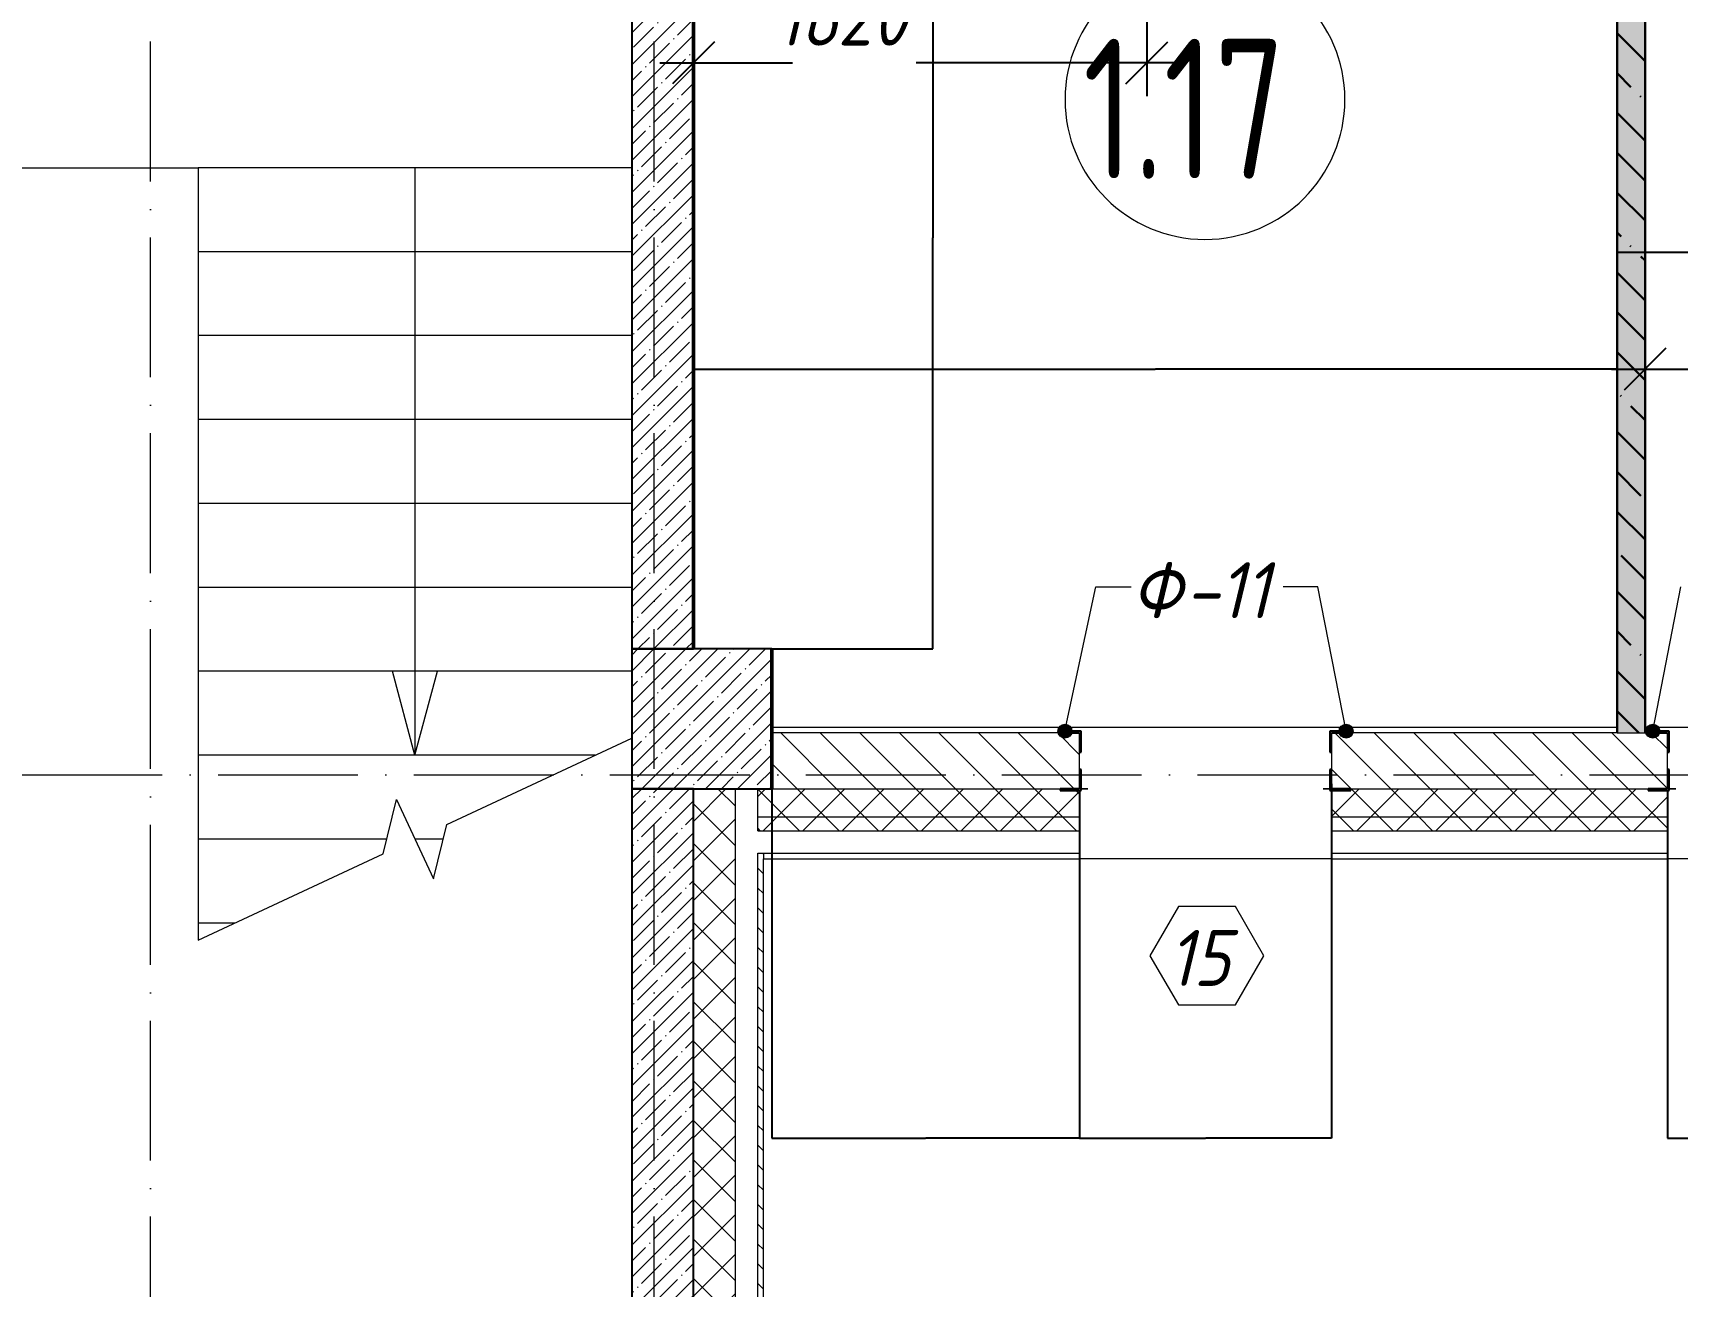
# Model space of a CAD drawing. Header units: millimetres. Extents: x 12986 to 523328, y -9759 to 30092.
# Drawn here: x 135336 to 141212, y 1772 to 6252 of the extents above; entities that cross this region are included whole.
import ezdxf

# ---------------------------------------------------------------- set-up
doc = ezdxf.new("R2010")
doc.units = ezdxf.units.MM
doc.linetypes.add('50_200_ШТРИХ_1Т_ш5_п1_п1_', pattern=[700, 500, -100, 0, -100])
for name, color, linetype, lineweight in [('0) ПГП', 1, 'Continuous', 30), ('4) ПГП красный расчет', 12, 'Continuous', 30), ('A-ANNO-DIMS', 7, 'Continuous', 9), ('A-AREA-IDEN', 7, 'Continuous', 9), ('A-DETL-1', 7, 'Continuous', 50), ('A-FLOR', 7, 'Continuous', 9), ('A-GENM-1', 7, 'Continuous', 25), ('A-GENM-IDEN', 7, 'Continuous', 9), ('A-GLAZ-IDEN', 7, 'Continuous', 9), ('A-WALL', 7, 'Continuous', 5), ('A-WALL-1', 7, 'Continuous', 25), ('A-WALL-8', 7, 'Continuous', 9), ('A-WALL-FNSH-1', 7, 'Continuous', 9), ('A-WALL-PATT-1', 7, 'Continuous', 5), ('I-WALL', 7, 'Continuous', 5), ('S-COLS-1', 7, 'Continuous', 5), ('S-COLS-2', 7, 'Continuous', 25), ('S-STRS-1', 7, 'Continuous', 9), ('S-STRS-ANNO', 7, 'Continuous', 5), ('S-STRS-MBND', 7, 'Continuous', 9), ('Оси-2', 7, '50_200_ШТРИХ_1Т_ш5_п1_п1_', 9)]:
    doc.layers.add(name, color=color, linetype=linetype, lineweight=lineweight)
for name, color, linetype, lineweight, true_color in [('A-WALL-2', 7, 'Continuous', 13, 0x000000), ('A-WALL-3', 7, 'Continuous', 5, 0x000000), ('A-WALL-9', 7, 'Continuous', 5, 0x0070df), ('A-WALL-PATT-2', 7, 'Continuous', 5, 0xce0000)]:
    doc.layers.add(name, color=color, linetype=linetype, lineweight=lineweight, true_color=true_color)
doc.styles.add('ISOCPEUR_I_3', font='isocpeui.ttf', dxfattribs={"width": 0.9, "height": 200})
doc.styles.add('СПДС', font='ГОСТ тип А.ttf', dxfattribs={"width": 0.9})
doc.dimstyles.new('ISO-2_0_0_9К_СРЕДНИЙ_1', dxfattribs={"dimscale": 304.8, "dimtxt": 199.196235, "dimasz": 0.492126, "dimexe": 0.393701, "dimexo": 0, "dimgap": 0, "dimtad": 1, "dimdec": 0, "dimzin": 0, "dimdsep": 46, "dimtxsty": 'ISOCPEUR_I_3', "dimblk1": 'OBLIQUE', "dimblk2": 'OBLIQUE', "dimsah": 1, "dimcen": 0.09, "dimdle": 0.393701, "dimazin": 0, "dimtfac": 1, "dimtdec": 4, "dimtix": 1, "dimtmove": 2, "dimatfit": 3, "dimfxl": 1, "dimtvp": 1, "dimtolj": 1, "dimtzin": 0, "dimarcsym": 2})
doc.dimstyles.get("Standard").update_dxf_attribs({"dimtxt": 0.18, "dimasz": 0.18, "dimexe": 0.18, "dimexo": 0.0625, "dimgap": 0.09, "dimtad": 0, "dimtih": 1, "dimtoh": 1, "dimdec": 4, "dimzin": 0, "dimdsep": 46, "dimtxsty": 'Standard', "dimcen": 0.09, "dimadec": 0, "dimazin": 0, "dimtfac": 1, "dimtdec": 4, "dimtofl": 0, "dimtmove": 0, "dimatfit": 3, "dimfxl": 1, "dimtolj": 1, "dimtzin": 0, "dimarcsym": 0})
pattern_1 = [(45, (61996.89, 0), (-57.02463, 57.02463), []), (45, (62053.92, 0), (-57.02463, 57.02463), [100.806, -20.161, 3.353, -16.808])]
pattern_2 = [(45, (61996.89, 0), (-70.71068, 70.71068), []), (135, (61996.89, 0), (-70.71068, -70.71068), [])]

# ---------------------------------------------------------------- blocks, each defined once
blk = doc.blocks.new('Фахверк_СКБ_Уголок - Ф-11_200х2500 h-26914047-АР1_Кладочный план 1 этажа')
at = {"layer": 'A-GENM-1'}
for p, q in [((200, 156), (125, 156)), ((125, 156), (125, 81)), ((131, 81), (131, 150)), ((131, 150), (200, 150)), ((200, 150), (200, 156)), ((125, 81), (131, 81)), ((131, 19), (125, 19)), ((125, 19), (125, -56)), ((131, -50), (131, 19)), ((125, -56), (200, -56)), ((200, -50), (131, -50)), ((200, -56), (200, -50))]:
    blk.add_line(p, q, dxfattribs=at)
blk = doc.blocks.new('AAR_СКБ_Марка_Окна_Перемычка и проем - Марка проема-25443838-АР1_Кладочный план 1 этажа')
at = {"layer": 'A-GLAZ-IDEN'}
for p, q in [((-0.968, -0.984), (-1.986, -2.747)), ((1.067, -0.984), (-0.968, -0.984)), ((2.085, -2.747), (1.067, -0.984)), ((-1.986, -2.747), (-0.968, -4.509)), ((1.067, -4.509), (2.085, -2.747)), ((-0.968, -4.509), (1.067, -4.509))]:
    blk.add_line(p, q, dxfattribs=at)
blk = doc.blocks.new('DIMBLOCK333-АР1_Кладочный план 1 этажа')
at = {"layer": 'A-ANNO-DIMS', "color": 0, "lineweight": -2, "transparency": 16777216}
for p, q in [((141177.4, 3546.9), (141177.4, 2300.6)), ((142077.4, 3568.2), (142077.4, 2300.6)), ((141177.5, 2300.8), (141626.7, 2300.8)), ((142077.2, 2300.8), (141628, 2300.8))]:
    blk.add_line(p, q, dxfattribs=at)
at = {"layer": 'A-ANNO-DIMS', "color": 0, "transparency": 16777216}
for points in [[(141177.5, 2300.8), (141177.5, 2300.8), (141177.4, 2300.8)], [(142077.2, 2300.8), (142077.2, 2300.8), (142077.4, 2300.8)]]:
    blk.add_solid(points, dxfattribs=at)
at = {"layer": 'Defpoints', "color": 0, "transparency": 16777216}
for p in [(141177.4, 3547), (142077.4, 3568.3), (142077.4, 2300.8)]:
    blk.add_point(p, dxfattribs=at)
at = {"layer": 'A-ANNO-DIMS', "color": 0, "transparency": 16777216, "insert": (141627.4, 2300.8), "char_height": 0.18, "width": 455.087, "attachment_point": 5}
blk.add_mtext('\\A1;900.0000', dxfattribs=at)
blk = doc.blocks.new('DIMBLOCK335-АР1_Кладочный план 1 этажа')
at = {"layer": 'A-ANNO-DIMS', "color": 0, "lineweight": -2, "transparency": 16777216}
for p, q in [((137976.9, 3549.9), (137976.9, 2300.6)), ((139076.9, 3546.9), (139076.9, 2300.6)), ((137977.1, 2300.8), (138526.2, 2300.8)), ((139076.7, 2300.8), (138527.6, 2300.8))]:
    blk.add_line(p, q, dxfattribs=at)
at = {"layer": 'A-ANNO-DIMS', "color": 0, "transparency": 16777216}
for points in [[(137977.1, 2300.8), (137977.1, 2300.8), (137976.9, 2300.8)], [(139076.7, 2300.8), (139076.7, 2300.8), (139076.9, 2300.8)]]:
    blk.add_solid(points, dxfattribs=at)
at = {"layer": 'Defpoints', "color": 0, "transparency": 16777216}
for p in [(137976.9, 3550), (139076.9, 3547), (139076.9, 2300.8)]:
    blk.add_point(p, dxfattribs=at)
at = {"layer": 'A-ANNO-DIMS', "color": 0, "transparency": 16777216, "insert": (138526.9, 2300.8), "char_height": 0.18, "width": 514.846, "attachment_point": 5}
blk.add_mtext('\\A1;1100.0000', dxfattribs=at)
blk = doc.blocks.new('DIMBLOCK336-АР1_Кладочный план 1 этажа')
at = {"layer": 'A-ANNO-DIMS', "color": 0, "lineweight": -2, "transparency": 16777216}
for p, q in [((139076.9, 3546.9), (139076.9, 2300.6)), ((139976.9, 3568.2), (139976.9, 2300.6)), ((139077.1, 2300.8), (139526.3, 2300.8)), ((139976.7, 2300.8), (139527.5, 2300.8))]:
    blk.add_line(p, q, dxfattribs=at)
at = {"layer": 'A-ANNO-DIMS', "color": 0, "transparency": 16777216}
for points in [[(139077.1, 2300.8), (139077.1, 2300.8), (139076.9, 2300.8)], [(139976.7, 2300.8), (139976.7, 2300.8), (139976.9, 2300.8)]]:
    blk.add_solid(points, dxfattribs=at)
at = {"layer": 'Defpoints', "color": 0, "transparency": 16777216}
for p in [(139076.9, 3547), (139976.9, 3568.3), (139976.9, 2300.8)]:
    blk.add_point(p, dxfattribs=at)
at = {"layer": 'A-ANNO-DIMS', "color": 0, "transparency": 16777216, "insert": (139526.9, 2300.8), "char_height": 0.18, "width": 455.087, "attachment_point": 5}
blk.add_mtext('\\A1;900.0000', dxfattribs=at)
blk = doc.blocks.new('DIMBLOCK548-АР1_Кладочный план 1 этажа')
at = {"layer": 'A-ANNO-DIMS', "color": 0, "lineweight": -2, "transparency": 16777216}
for p, q in [((137696.9, 5156.3), (137696.9, 5050.1)), ((140997.4, 5156.3), (140997.4, 5050.1)), ((137697.1, 5050.3), (139346.4, 5050.3)), ((140997.2, 5050.3), (139347.9, 5050.3))]:
    blk.add_line(p, q, dxfattribs=at)
at = {"layer": 'A-ANNO-DIMS', "color": 0, "transparency": 16777216}
for points in [[(137697.1, 5050.3), (137697.1, 5050.2), (137696.9, 5050.3)], [(140997.2, 5050.3), (140997.2, 5050.2), (140997.4, 5050.3)]]:
    blk.add_solid(points, dxfattribs=at)
at = {"layer": 'Defpoints', "color": 0, "transparency": 16777216}
for p in [(137696.9, 5156.3), (140997.4, 5156.3), (140997.4, 5050.3)]:
    blk.add_point(p, dxfattribs=at)
at = {"layer": 'A-ANNO-DIMS', "color": 0, "transparency": 16777216, "insert": (139347.1, 5050.3), "char_height": 0.18, "width": 606.782, "attachment_point": 5}
blk.add_mtext('\\A1;3300.4755', dxfattribs=at)
blk = doc.blocks.new('DIMBLOCK549-АР1_Кладочный план 1 этажа')
at = {"layer": 'A-ANNO-DIMS', "color": 0, "lineweight": -2, "transparency": 16777216}
for p, q in [((140997.4, 5156.4), (140997.4, 5468.7)), ((140997.5, 5468.5), (141097.2, 5468.5)), ((141097.4, 5156.4), (141097.4, 5468.7)), ((141097.4, 5468.5), (141535.8, 5468.5))]:
    blk.add_line(p, q, dxfattribs=at)
at = {"layer": 'A-ANNO-DIMS', "color": 0, "transparency": 16777216}
for points in [[(140997.5, 5468.5), (140997.5, 5468.5), (140997.4, 5468.5)], [(141097.2, 5468.5), (141097.2, 5468.5), (141097.4, 5468.5)]]:
    blk.add_solid(points, dxfattribs=at)
at = {"layer": 'Defpoints', "color": 0, "transparency": 16777216}
for p in [(141097.4, 5468.5), (140997.4, 5156.3), (141097.4, 5156.3)]:
    blk.add_point(p, dxfattribs=at)
at = {"layer": 'A-ANNO-DIMS', "color": 0, "transparency": 16777216, "insert": (141331.8, 5468.6), "char_height": 0.18, "width": 409.118, "attachment_point": 1, "line_spacing_factor": 1.149209}
blk.add_mtext('\\A1;100.0000', dxfattribs=at)
blk = doc.blocks.new('_Oblique')
at = {"color": 0, "linetype": 'ByBlock', "lineweight": -2}
blk.add_line((-0.5, -0.5), (0.5, 0.5), dxfattribs=at)
blk = doc.blocks.new('DIMBLOCK550-АР1_Кладочный план 1 этажа')
at = {"layer": 'A-ANNO-DIMS', "color": 0, "lineweight": -2, "transparency": 16777216}
for p, q in [((141097.4, 5156.3), (141097.4, 4930.3)), ((143726.9, 5156.3), (143726.9, 4930.3)), ((140977.4, 5050.3), (142052.5, 5050.3)), ((143846.9, 5050.3), (142565.4, 5050.3))]:
    blk.add_line(p, q, dxfattribs=at)
at = {"layer": 'Defpoints', "color": 0, "transparency": 16777216}
for p in [(141097.4, 5156.3), (143726.9, 5156.3), (143726.9, 5050.3)]:
    blk.add_point(p, dxfattribs=at)
at = {"layer": 'A-ANNO-DIMS', "color": 0, "lineweight": -2, "transparency": 16777216, "xscale": 150, "yscale": 150, "zscale": 150, "rotation": 180}
blk.add_blockref('_Oblique', (141097.4, 5050.3), dxfattribs=at)
at = {"layer": 'A-ANNO-DIMS', "color": 0, "lineweight": -2, "transparency": 16777216, "xscale": 150, "yscale": 150, "zscale": 150}
blk.add_blockref('_Oblique', (143726.9, 5050.3), dxfattribs=at)
at = {"layer": 'A-ANNO-DIMS', "color": 0, "transparency": 16777216, "insert": (142005.6, 5311.6), "char_height": 200, "width": 606.782, "attachment_point": 1, "line_spacing_factor": 1.149209, "style": 'ISOCPEUR_I_3'}
blk.add_mtext('\\A1;2630', dxfattribs=at)
blk = doc.blocks.new('DIMBLOCK552-АР1_Кладочный план 1 этажа')
at = {"layer": 'A-ANNO-DIMS', "color": 0, "lineweight": -2, "transparency": 16777216}
for p, q in [((137696.9, 7900), (137696.9, 6025.8)), ((139316.9, 6987), (139316.9, 6025.8)), ((137576.9, 6145.8), (138050.6, 6145.8)), ((139436.9, 6145.8), (138492.9, 6145.8))]:
    blk.add_line(p, q, dxfattribs=at)
at = {"layer": 'Defpoints', "color": 0, "transparency": 16777216}
for p in [(137696.9, 7900), (139316.9, 6987), (139316.9, 6145.8)]:
    blk.add_point(p, dxfattribs=at)
at = {"layer": 'A-ANNO-DIMS', "color": 0, "lineweight": -2, "transparency": 16777216, "xscale": 150, "yscale": 150, "zscale": 150, "rotation": 180}
blk.add_blockref('_Oblique', (137696.9, 6145.8), dxfattribs=at)
at = {"layer": 'A-ANNO-DIMS', "color": 0, "lineweight": -2, "transparency": 16777216, "xscale": 150, "yscale": 150, "zscale": 150}
blk.add_blockref('_Oblique', (139316.9, 6145.8), dxfattribs=at)
at = {"layer": 'A-ANNO-DIMS', "color": 0, "transparency": 16777216, "insert": (137991.3, 6407.1), "char_height": 200, "width": 560.814, "attachment_point": 1, "line_spacing_factor": 1.149209, "style": 'ISOCPEUR_I_3'}
blk.add_mtext('\\A1;1620', dxfattribs=at)
blk = doc.blocks.new('DIMBLOCK561-АР1_Кладочный план 1 этажа')
at = {"layer": 'A-ANNO-DIMS', "color": 0, "lineweight": -2, "transparency": 16777216}
for p, q in [((138446, 6990), (138552.2, 6990)), ((138552, 6989.8), (138552, 5520.2)), ((138552, 4050.2), (138552, 5519.8)), ((137977, 4050), (138552.2, 4050))]:
    blk.add_line(p, q, dxfattribs=at)
at = {"layer": 'A-ANNO-DIMS', "color": 0, "transparency": 16777216}
for points in [[(138552, 6989.8), (138552, 6989.8), (138552, 6990)], [(138552, 4050.2), (138552, 4050.2), (138552, 4050)]]:
    blk.add_solid(points, dxfattribs=at)
at = {"layer": 'Defpoints', "color": 0, "transparency": 16777216}
for p in [(138445.9, 6990), (138552, 6990), (137976.9, 4050)]:
    blk.add_point(p, dxfattribs=at)
at = {"layer": 'A-ANNO-DIMS', "color": 0, "transparency": 16777216, "insert": (138552, 5520), "char_height": 0.18, "width": 625.17, "attachment_point": 5}
blk.add_mtext('\\A1;2940.0000', dxfattribs=at)
blk = doc.blocks.new('Марка_Помещения - Номер-25198446-Объем проектирования 1 этажа')
at = {"layer": 'A-AREA-IDEN'}
for start, end in [(360, 180), (180, 360)]:
    blk.add_arc((0, 0), 2.5, start, end, dxfattribs=at)

msp = doc.modelspace()

# ---------------------------------------------------------------- hatches: boundary and pattern name
at = {"layer": '0) ПГП'}
h = msp.add_hatch(dxfattribs=at)
h.set_pattern_fill('FP_16', color=256, style=0, pattern_type=2)
h.set_pattern_definition([(50, (61996.893, 0), (72.873764, -6.37607), [7.62, -83.82]), (355, (61996.89, 0), (-14.09699, 76.422444), [6.096, -67.056]), (100.451, (62002.966, -0.53), (58.776964, 70.04687), [6.476, -71.236]), (46.184, (61996.89, 20.32), (108.43142, -16.81745), [11.43, -125.73]), (96.636, (62005.93, 18.92), (94.961, 98.97089), [9.714, -106.854]), (351.184, (61996.89, 20.32), (94.96227, 98.97018), [9.144, -100.584]), (21, (62007.053, 15.24), (60.64565, -40.906537), [7.62, -83.82]), (326, (62007.05, 15.24), (24.72083, 73.67493), [6.096, -67.056]), (71.451, (62012.11, 11.83), (85.36689, 32.768737), [6.476, -71.236]), (37.5, (61996.893, 0), (1.235525, 33.8224325), [3.353, -62.89, 3.353, -64.719, -67.31]), (37.5, (61996.893, 0), (1.235525, 33.8224325), [-134.315, 3.353, -63.957]), (7.5, (61996.893, 0), (26.728146, 40.07255), [3.353, -35.458, 3.353, -61.366, -25.654]), (7.5, (61996.893, 0), (26.728146, 40.07255), [-103.53, 3.353, -22.301]), (327.5, (61974.236, 0), (54.2363175, -2.292117), [3.353, -22.047, 3.353, -75.895, -105.156]), (327.5, (61974.236, 0), (54.2363175, -2.292117), [-104.648, 3.353, -101.803]), (317.5, (61964.076, 0), (59.25158, 10.17014), [3.353, -29.667, 3.353, -49.276, -74.676]), (317.5, (61964.076, 0), (59.25158, 10.17014), [-85.649, 3.353, -71.323])])
h.paths.add_polyline_path([(140997.36882, 3749.99989), (141097.36882, 3749.99989), (141097.36882, 9100.42021), (140997.36882, 9100.42021), (140997.36882, 4432.17218)], flags=0)
h = msp.add_hatch(dxfattribs=at)
h.set_pattern_fill('FP_17', color=256, style=0, pattern_type=2)
h.set_pattern_definition([(135, (61996.9, 0), (-142.5612, -142.5612), []), (135, (62139.46, 0), (-142.5612, -142.5612), [252.016, -50.403, 3.353, -47.05])])
h.paths.add_polyline_path([(140997.36882, 3749.99989), (141097.36882, 3749.99989), (141097.36882, 9100.42021), (140997.36882, 9100.42021), (140997.36882, 4432.17218)], flags=0)
at = {"layer": 'A-GENM-IDEN'}
h = msp.add_hatch(color=256, dxfattribs=at)
edge = h.paths.add_edge_path(flags=0)
edge.add_arc((139024.55994, 3755.99989), 25, 0, 360)
h = msp.add_hatch(color=256, dxfattribs=at)
edge = h.paths.add_edge_path(flags=0)
edge.add_arc((140029.22661, 3755.99989), 25, 0, 360)
h = msp.add_hatch(color=256, dxfattribs=at)
edge = h.paths.add_edge_path(flags=0)
edge.add_arc((141125.03552, 3755.99989), 25, 0, 360)
at = {"layer": 'A-WALL-PATT-1'}
h = msp.add_hatch(dxfattribs=at)
h.set_pattern_fill('FP_1', color=256, style=0, pattern_type=2)
h.set_pattern_definition(pattern_1)
h.paths.add_polyline_path([(137600.16484, 4050), (137696.89328, 4050), (137696.89328, 7680), (137476.89328, 7680), (137476.89328, 4050)], flags=0)
h = msp.add_hatch(dxfattribs=at)
h.set_pattern_fill('FP_1', color=256, style=0, pattern_type=2)
h.set_pattern_definition(pattern_1)
h.paths.add_polyline_path([(137476.89328, -100), (137696.89328, -100), (137696.89328, 3549.99989), (137476.89328, 3549.99989), (137476.89328, 120)], flags=0)
h = msp.add_hatch(dxfattribs=at)
h.set_pattern_fill('FP_2', color=256, style=0, pattern_type=2)
h.set_pattern_definition(pattern_2)
h.paths.add_polyline_path([(137846.89328, -250), (137846.89328, 3549.99989), (137696.89328, 3549.99989), (137696.89328, -250)], flags=0)
h = msp.add_hatch(dxfattribs=at)
h.set_pattern_fill('FP_2', color=256, style=0, pattern_type=2)
h.set_pattern_definition(pattern_2)
h.paths.add_polyline_path([(146796.89328, 3449.99989), (146796.89328, 3549.99989), (146165.8933, 3549.99989), (146165.8933, 3543.99989), (146096.8933, 3543.99989), (146096.8933, 3449.99989), (146793.75859, 3449.99989)], flags=0)
h.paths.add_polyline_path([(139076.89328, 3449.99989), (139076.37154, 3543.99989), (139007.89328, 3543.99989), (139007.89328, 3549.99989), (137926.89328, 3549.99989), (137926.89328, 3449.99989), (139007.89328, 3449.99989)], flags=0)
h.paths.add_polyline_path([(139976.89328, 3449.99989), (141177.36886, 3449.99989), (141176.84712, 3543.99989), (141108.36886, 3544.25216), (141108.36886, 3549.99989), (140045.89328, 3549.99989), (140045.89328, 3543.99989), (139976.89328, 3543.99989)], flags=0)
h.paths.add_polyline_path([(142077.36886, 3449.99989), (143996.8933, 3449.99989), (143996.37156, 3543.99989), (143927.8933, 3543.99989), (143927.8933, 3549.99989), (142146.36886, 3549.99989), (142146.36886, 3543.99989), (142077.36886, 3543.99989)], flags=0)
h = msp.add_hatch(dxfattribs=at)
h.set_pattern_fill('FP_2', color=256, style=0, pattern_type=2)
h.set_pattern_definition(pattern_2)
h.paths.add_polyline_path([(141177.36886, 3399.99989), (141177.36886, 3449.99989), (139976.89328, 3449.99989), (139976.89328, 3399.99989), (140664.69609, 3399.99989)], flags=0)
h.paths.add_polyline_path([(146846.89328, 3399.99989), (146846.89328, 3449.99989), (146096.8933, 3449.99989), (146096.8933, 3399.99989), (146793.75859, 3399.99989)], flags=0)
h.paths.add_polyline_path([(142077.36886, 3399.99989), (143996.8933, 3399.99989), (143996.8933, 3449.99989), (142077.36886, 3449.99989)], flags=0)
h.paths.add_polyline_path([(139076.89328, 3399.99989), (139076.89328, 3449.99989), (137926.89328, 3449.99989), (137926.89328, 3399.99989), (137946.89328, 3399.99989)], flags=0)
h = msp.add_hatch(dxfattribs=at)
h.set_pattern_fill('FP_18', color=256, style=0, pattern_type=2)
h.set_pattern_definition([(135, (61996.893, 0), (-35.35534, -35.35534), [])])
h.paths.add_polyline_path([(137926.89328, -350), (137946.89328, -350), (137946.89328, 3319.99989), (137926.89328, 3319.99989), (137926.89328, -330)], flags=0)
at = {"layer": 'A-WALL-PATT-2'}
h = msp.add_hatch(dxfattribs=at)
h.set_pattern_fill('FP_3', color=256, style=0, pattern_type=2)
h.set_pattern_definition([(135, (61996.89, 0), (-70.71068, -70.71068), [])])
h.paths.add_polyline_path([(146096.8933, 3549.99989), (146196.89323, 3549.99989), (146196.89323, 3749.99989), (146096.8933, 3749.99989), (146096.8933, 3618.99989)], flags=0)
h.paths.add_polyline_path([(143796.8933, 3549.99989), (143996.8933, 3549.99989), (143996.8933, 3749.99989), (142846.89328, 3749.99989), (142846.89328, 3549.99989)], flags=0)
h.paths.add_polyline_path([(140664.69609, 3549.99989), (141177.36886, 3549.99989), (141177.36886, 3749.99989), (139976.89328, 3749.99989), (139976.89328, 3549.99989), (140045.89328, 3549.99989)], flags=0)
h.paths.add_polyline_path([(137976.89331, 3549.99989), (139076.89328, 3549.99989), (139076.89328, 3749.99989), (137976.89331, 3749.99989)], flags=0)
h.paths.add_polyline_path([(142077.36886, 3549.99989), (142346.89328, 3549.99989), (142346.89328, 3749.99989), (142077.36886, 3749.99989), (142077.36886, 3618.99989)], flags=0)
at = {"layer": 'S-COLS-1'}
h = msp.add_hatch(dxfattribs=at)
h.set_pattern_fill('FP_1', color=256, style=0, pattern_type=2)
h.set_pattern_definition(pattern_1)
h.paths.add_polyline_path([(137600.16484, 3550), (137976.89331, 3550), (137976.89331, 4050), (137476.89331, 4050), (137476.89331, 3550)], flags=0)

# ---------------------------------------------------------------- linework, layer by layer
at = {"layer": '0) ПГП'}
msp.add_line((140997.36882, 9100.42021), (140997.36882, 3749.99989), dxfattribs=at)
at = {"layer": '4) ПГП красный расчет'}
msp.add_line((141097.36882, 3749.99989), (141097.36882, 9100.42021), dxfattribs=at)
at = {"layer": 'A-DETL-1'}
for p, q in [((137696.89328, 4050), (137696.89328, 7680)), ((137976.89331, 3749.99989), (137976.89331, 4050)), ((137976.89331, 3550), (137976.89331, 3749.99989))]:
    msp.add_line(p, q, dxfattribs=at)
at = {"layer": 'A-FLOR'}
msp.add_line((134076.89328, 5770), (135926.89328, 5770), dxfattribs=at)
at = {"layer": 'A-GENM-IDEN'}
for p, q in [((139024.55994, 3755.99989), (139134.61041, 4272.33306)), ((139134.61041, 4272.33306), (139261.73873, 4272.33306)), ((139928.41222, 4272.33306), (139803.97322, 4272.33306)), ((140029.22661, 3755.99989), (139928.41222, 4272.33306)), ((141125.03552, 3755.99989), (141225.84992, 4272.33306))]:
    msp.add_line(p, q, dxfattribs=at)
for centre in [(139024.55994, 3755.99989), (140029.22661, 3755.99989), (141125.03552, 3755.99989)]:
    msp.add_circle(centre, 25, dxfattribs=at)
at = {"layer": 'A-WALL'}
for p, q in [((139082.89328, 3549.99989), (139106.89328, 3549.99989)), ((139946.89328, 3549.99989), (139970.89328, 3549.99989)), ((141183.36886, 3549.99989), (141207.36886, 3549.99989)), ((137926.89328, 3449.99989), (139076.89328, 3449.99989)), ((139976.89328, 3449.99989), (141177.36886, 3449.99989)), ((137926.89328, 3399.99989), (139076.89328, 3399.99989)), ((139976.89328, 3399.99989), (141177.36886, 3399.99989)), ((137926.89328, 3319.99989), (139076.89328, 3319.99989)), ((137946.89328, 3319.99989), (137946.89328, 3299.99989)), ((139976.89328, 3299.99989), (139076.89328, 3299.99989)), ((139976.89328, 3319.99989), (141177.36886, 3319.99989)), ((142077.36886, 3299.99989), (141177.36886, 3299.99989))]:
    msp.add_line(p, q, dxfattribs=at)
at = {"layer": 'A-WALL-1'}
for p, q in [((137476.89328, 7680), (137476.89328, 4050)), ((137476.89328, 4050), (137696.89328, 4050)), ((137696.89328, 3549.99989), (137476.89328, 3549.99989)), ((137476.89328, 3549.99989), (137476.89328, 120)), ((137696.89328, -100), (137696.89328, 3549.99989))]:
    msp.add_line(p, q, dxfattribs=at)
at = {"layer": 'A-WALL-2'}
for p, q in [((139007.89328, 3749.99989), (137976.89331, 3749.99989)), ((140997.36882, 3749.99989), (140045.89328, 3749.99989)), ((141108.36886, 3749.99989), (141097.36882, 3749.99989)), ((139076.89328, 3618.99989), (139076.89328, 3680.99989)), ((139976.89328, 3680.99989), (139976.89328, 3618.99989)), ((141177.36886, 3618.99989), (141177.36886, 3680.99989)), ((137976.89331, 3549.99989), (139007.89328, 3549.99989)), ((140045.89328, 3549.99989), (141108.36886, 3549.99989))]:
    msp.add_line(p, q, dxfattribs=at)
at = {"layer": 'A-WALL-3'}
msp.add_line((137976.89331, 3749.99989), (137976.89331, 3549.99989), dxfattribs=at)
at = {"layer": 'A-WALL-8'}
for p, q in [((137976.89331, 3549.99989), (137696.89328, 3549.99989)), ((137846.89328, -250), (137846.89328, 3549.99989)), ((137926.89328, 3399.99989), (137926.89328, 3549.99989)), ((139076.89328, 3319.99989), (139076.89328, 3543.99989)), ((139976.89328, 3543.99989), (139976.89328, 3319.99989)), ((141177.36886, 3319.99989), (141177.36886, 3543.99989)), ((137926.89328, -330), (137926.89328, 3319.99989))]:
    msp.add_line(p, q, dxfattribs=at)
at = {"layer": 'A-WALL-9'}
msp.add_line((140997.36882, 3749.99989), (141097.36882, 3749.99989), dxfattribs=at)
at = {"layer": 'A-WALL-FNSH-1'}
for p, q in [((137946.89328, 3299.99989), (139076.89328, 3299.99989)), ((137946.89328, -350), (137946.89328, 3299.99989)), ((139076.89328, 3299.99989), (139076.89328, 3319.99989)), ((139976.89328, 3319.99989), (139976.89328, 3299.99989)), ((139976.89328, 3299.99989), (141177.36886, 3299.99989)), ((141177.36886, 3299.99989), (141177.36886, 3319.99989))]:
    msp.add_line(p, q, dxfattribs=at)
at = {"layer": 'I-WALL'}
for p, q in [((137976.89331, 3769.99997), (140997.36882, 3769.99997)), ((141097.36882, 3769.99997), (142346.89328, 3769.99997)), ((139106.89328, 3549.99997), (139082.89328, 3549.99997)), ((139970.89328, 3549.99997), (139946.89328, 3549.99997)), ((141207.36886, 3549.99997), (141183.36886, 3549.99997))]:
    msp.add_line(p, q, dxfattribs=at)
at = {"layer": 'S-COLS-2'}
for p, q in [((137976.89331, 4050), (137476.89331, 4050)), ((137476.89331, 4050), (137476.89331, 3550)), ((137476.89331, 3550), (137976.89331, 3550))]:
    msp.add_line(p, q, dxfattribs=at)
at = {"layer": 'S-STRS-1'}
for p, q in [((137476.89328, 5770), (135926.89328, 5770)), ((135926.89328, 5770), (135926.89328, 5470)), ((137476.89328, 5770), (135926.89328, 5770)), ((135926.89328, 5470), (135926.89328, 5170)), ((137476.89328, 5470), (135926.89328, 5470)), ((137476.89328, 5470), (135926.89328, 5470)), ((135926.89328, 5170), (135926.89328, 4870)), ((137476.89328, 5170), (135926.89328, 5170)), ((137476.89328, 5170), (135926.89328, 5170)), ((135926.89328, 4870), (135926.89328, 4570)), ((137476.89328, 4870), (135926.89328, 4870)), ((137476.89328, 4870), (135926.89328, 4870)), ((135926.89328, 4570), (135926.89328, 4270)), ((137476.89328, 4570), (135926.89328, 4570)), ((137476.89328, 4570), (135926.89328, 4570)), ((135926.89328, 4270), (135926.89328, 3970)), ((137476.89328, 4270), (135926.89328, 4270)), ((137476.89328, 4270), (135926.89328, 4270)), ((135926.89328, 3970), (135926.89328, 3670)), ((137476.89328, 3970), (135926.89328, 3970)), ((137476.89328, 3970), (135926.89328, 3970)), ((135926.89328, 3670), (135926.89328, 3370)), ((137345.24535, 3670), (135926.89328, 3670)), ((137345.24535, 3670), (135926.89328, 3670)), ((135926.89328, 3370), (135926.89328, 3070)), ((136601.44346, 3370), (135926.89328, 3370)), ((136601.44346, 3370), (135926.89328, 3370)), ((136802.3431, 3370), (136701.89328, 3370)), ((136802.3431, 3370), (136701.89328, 3370)), ((135926.89328, 3070), (135926.89328, 3008.61156)), ((136058.5412, 3070), (135926.89328, 3070)), ((136058.5412, 3070), (135926.89328, 3070))]:
    msp.add_line(p, q, dxfattribs=at)
at = {"layer": 'S-STRS-ANNO'}
for p, q in [((136701.89328, 5770), (136701.89328, 5470)), ((136701.89328, 5470), (136701.89328, 5170)), ((136701.89328, 5170), (136701.89328, 4870)), ((136701.89328, 4870), (136701.89328, 4570)), ((136701.89328, 4570), (136701.89328, 4270)), ((136701.89328, 4270), (136701.89328, 3970)), ((136701.89328, 3670), (136621.50852, 3970)), ((136701.89328, 3970), (136701.89328, 3670)), ((136701.89328, 3670), (136782.27804, 3970))]:
    msp.add_line(p, q, dxfattribs=at)
at = {"layer": 'S-STRS-MBND'}
for p, q in [((136815.18175, 3422.82728), (137476.89328, 3731.38844)), ((136588.6048, 3317.17272), (136635.85917, 3511.61059)), ((136635.85917, 3511.61059), (136767.92738, 3228.38941)), ((136767.92738, 3228.38941), (136815.18175, 3422.82728)), ((135926.89328, 3008.61156), (136588.6048, 3317.17272))]:
    msp.add_line(p, q, dxfattribs=at)
at = {"layer": 'Оси-2'}
for p, q in [((135756.89325, -4080), (135756.89325, 28636.94316)), ((137556.89325, -4080), (137556.89325, 28636.94316)), ((57586.89328, 3600), (187948.52131, 3600))]:
    msp.add_line(p, q, dxfattribs=at)

# ---------------------------------------------------------------- block references
at = {"layer": 'A-AREA-IDEN', "xscale": 199.9999999999999, "yscale": 199.9999999999999, "zscale": 199.9999999999999}
msp.add_blockref('Марка_Помещения - Номер-25198446-Объем проектирования 1 этажа', (139524.84661, 6014.13349), dxfattribs=at)
at = {"layer": 'A-GENM-1', "rotation": 180}
for p in [(139207.89328, 3699.99989), (141308.36886, 3699.99989)]:
    msp.add_blockref('Фахверк_СКБ_Уголок - Ф-11_200х2500 h-26914047-АР1_Кладочный план 1 этажа', p, dxfattribs=at)
at = {"layer": 'A-GENM-1'}
msp.add_blockref('Фахверк_СКБ_Уголок - Ф-11_200х2500 h-26914047-АР1_Кладочный план 1 этажа', (139845.89328, 3599.99989), dxfattribs=at)
at = {"layer": 'A-GLAZ-IDEN', "xscale": 99.99999999999993, "yscale": 99.99999999999993, "zscale": 99.99999999999993}
msp.add_blockref('AAR_СКБ_Марка_Окна_Перемычка и проем - Марка проема-25443838-АР1_Кладочный план 1 этажа', (139526.89328, 3228.11615), dxfattribs=at)

# ---------------------------------------------------------------- texts
at = {"layer": 'A-AREA-IDEN', "insert": (139088.78031, 6231.2521), "char_height": 500, "width": 1096.7085, "attachment_point": 1, "style": 'СПДС'}
msp.add_mtext('1.17', dxfattribs=at)
at = {"layer": 'A-GENM-IDEN', "char_height": 200, "attachment_point": 1, "style": 'ISOCPEUR_I_3'}
for s, insert, width in [('\\fISOCPEUR|b0|i1|c204|p34|;\\W.9;Ф', (139261.73873, 4359.94765), 230.886), ('\\fISOCPEUR|b0|i1|c204|p34|;\\W.9;Ф', (139261.73873, 4359.94765), 230.886), ('-11', (139452.23873, 4359.94765), 389.620125), ('-11', (139452.23873, 4359.94765), 389.620125)]:
    msp.add_mtext(s, dxfattribs=dict(at, insert=insert, width=width))
at = {"layer": 'A-GLAZ-IDEN', "insert": (139392.99475, 3045.47478), "char_height": 200, "width": 274.177125, "attachment_point": 1, "style": 'ISOCPEUR_I_3'}
msp.add_mtext('15', dxfattribs=at)

# ---------------------------------------------------------------- dimensions: what is measured, and where the dimension line sits
at = {"layer": 'A-ANNO-DIMS'}
for base, p1, p2, override, picture, middle in [((139316.89328, 6145.8379), (137696.89326, 7900), (139316.89328, 6986.952), {"dimpost": '<>', "dimfxl": 1859.585087}, 'DIMBLOCK552-АР1_Кладочный план 1 этажа', (138271.74925, 6273.79572)), ((143726.89326, 5050.2605), (141097.36882, 5156.32652), (143726.89326, 5156.32652), {"dimpost": '<>', "dimfxl": 2629.52444}, 'DIMBLOCK550-АР1_Кладочный план 1 этажа', (142308.97721, 5178.21832))]:
    dim = msp.add_linear_dim(base=base, p1=p1, p2=p2, dimstyle='ISO-2_0_0_9К_СРЕДНИЙ_1', override=override, dxfattribs=at)
    dim.commit()
    dim.dimension.update_dxf_attribs({"geometry": picture, "text_midpoint": middle, "dimtype": 160})
dim = msp.add_linear_dim(base=(138551.98506, 6990), p1=(137976.89331, 4050), p2=(138445.91905, 6990), angle=90, dimstyle='Standard', dxfattribs=at)
dim.commit()
dim.dimension.update_dxf_attribs({"geometry": 'DIMBLOCK561-АР1_Кладочный план 1 этажа', "text_midpoint": (138551.98506, 5520)})
dim = msp.add_linear_dim(base=(141097.36882, 5468.48491), p1=(140997.36882, 5156.32652), p2=(141097.36882, 5156.32652), dimstyle='Standard', dxfattribs=at)
dim.commit()
dim.dimension.update_dxf_attribs({"geometry": 'DIMBLOCK549-АР1_Кладочный план 1 этажа', "text_midpoint": (141536.38362, 5468.48491), "dimtype": 160})
for base, p1, p2, picture, middle in [((140997.36882, 5050.2605), (137696.89328, 5156.32652), (140997.36882, 5156.32652), 'DIMBLOCK548-АР1_Кладочный план 1 этажа', (139347.13105, 5050.2605)), ((139076.89328, 2300.80276), (137976.89331, 3550), (139076.89328, 3546.952), 'DIMBLOCK335-АР1_Кладочный план 1 этажа', (138526.89329, 2300.80276)), ((139976.89328, 2300.80276), (139076.89328, 3546.952), (139976.89328, 3568.26182), 'DIMBLOCK336-АР1_Кладочный план 1 этажа', (139526.89328, 2300.80276)), ((142077.36886, 2300.80276), (141177.36886, 3546.952), (142077.36886, 3568.26182), 'DIMBLOCK333-АР1_Кладочный план 1 этажа', (141627.36886, 2300.80276))]:
    dim = msp.add_linear_dim(base=base, p1=p1, p2=p2, dimstyle='Standard', dxfattribs=at)
    dim.commit()
    dim.dimension.update_dxf_attribs({"geometry": picture, "text_midpoint": middle})

doc.saveas('drawing.dxf')
